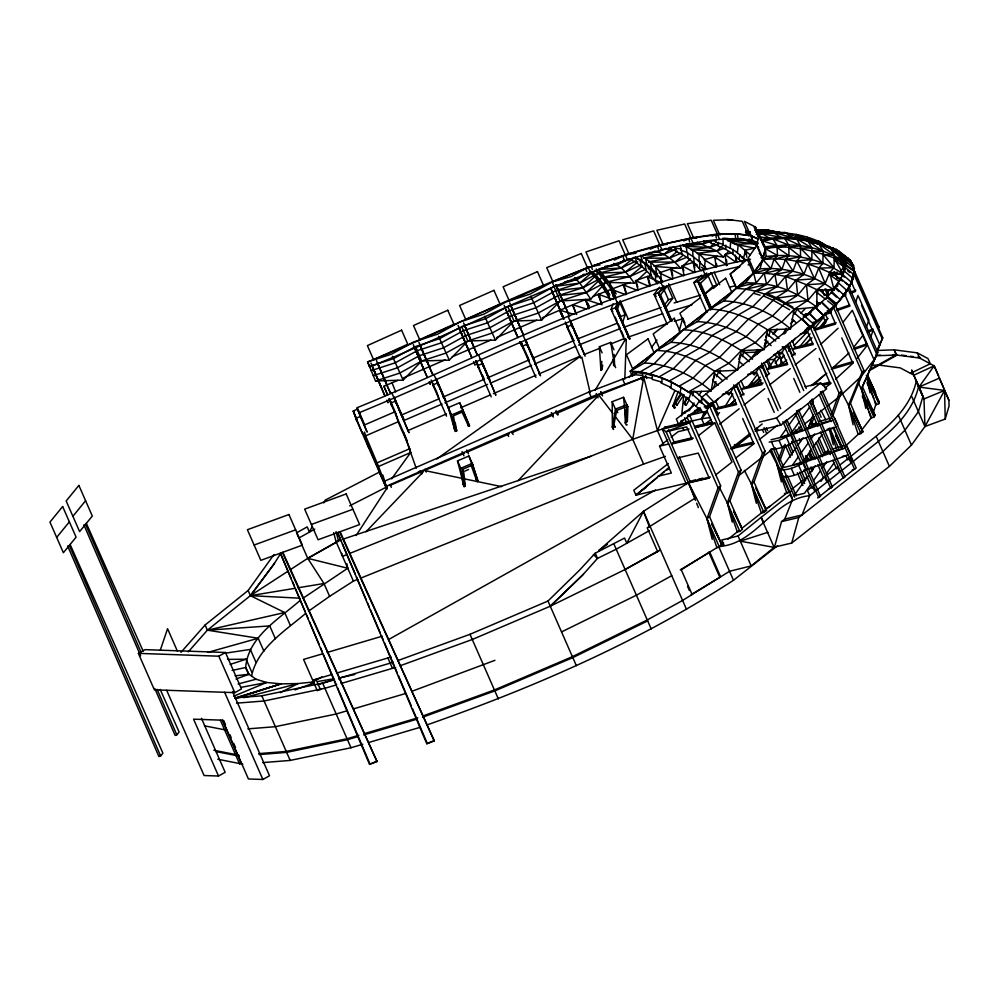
<?xml version="1.0" encoding="UTF-8"?>
<svg xmlns="http://www.w3.org/2000/svg" width="999" height="999" viewBox="0 0 999 999"><rect width="100%" height="100%" fill="white"/><g stroke="black" fill="none" stroke-linecap="round" stroke-linejoin="round"><path stroke-width="1.5" d="M638.436 371.378L632.355 376.136L630.182 371.178L736.076 288.436C757.267 288.936 776.685 298.102 794.255 309.253L816.87 307.105L816.907 289.735L825.211 283.479L829.657 272.527L833.978 267.682L834.427 255.132L830.319 247.602L804.183 239.723L784.889 232.48L773.413 232.505L756.605 234.253M627.222 424.775L626.336 425.075L625.199 422.827L625.274 409.94M853.496 268.731L853.608 265.334L853.158 268.743L853.271 265.484L844.542 258.279L844.18 265.697M718.119 245.317L718.081 246.104L725.661 249.226L725.798 245.13M722.764 244.181L722.739 244.98L730.306 248.089L730.544 241.258L722.964 238.149L723.139 244.293L715.559 242.195L715.521 240.909M624.812 379.121L626.298 339.31M625.199 422.827L626.086 422.527L626.798 404.732L623.538 397.315L612.175 401.685L612.412 427.16L613.523 429.408M627.335 421.803L627.872 408.466M837.537 286.413L837.686 283.354L841.046 278.858L849.924 286.326L846.44 290.996M300.025 600.536C279.021 618.905 247.952 636.962 245.667 667.532L248.801 674.662M251.523 676.223C257.23 648.051 285.127 630.931 305.669 613.398M840.334 256.481L840.484 253.671L838.948 251.111L838.785 253.921M835.863 252.035L836.013 249.226L846.79 258.529L844.592 256.793M841.857 264.435L842.344 256.056L841.358 253.259L850.062 260.352L851.098 263.137L850.399 260.202L851.423 263.112M841.92 264.623L842.394 256.243L841.383 253.459L850.424 260.402L851.485 263.299M843.318 274.613L843.493 271.503L845.241 267.582L854.257 274.825L852.447 278.896M843.243 265.634L843.218 255.644L851.935 262.799L852.422 265.809L852.272 262.65L852.734 265.796M844.192 270.704L845.554 264.26L854.595 271.428L853.346 275.274M844.505 267.395L845.316 261.151L854.033 268.406L853.633 270.717L854.382 268.269L853.695 271.89M840.783 263.237L841.358 253.259M842.694 263.998L843.218 255.644M844.979 266.671L845.316 261.151M845.216 269.742L845.554 264.26M844.105 265.21L844.542 258.279M844.143 265.459L844.43 261.551L846.615 263.349M725.299 249.076L732.766 253.684L733.154 249.3M729.944 247.939L737.412 252.56L738.211 244.68L745.379 250.786L743.518 258.104M681.131 420.529L680.806 423.601L672.052 426.211M681.618 415.921L683.878 394.418M601.835 361.351L600.874 370.017L602.035 369.63L602.634 365.11M749.725 240.334L749.625 241.134L757.904 243.881M692.719 256.406L699.088 261.313L699.038 253.671L705.306 260.027L704.457 267.058M699.35 268.606L700.187 261.563M661.326 381.918L661.188 383.017L670.941 387.437L671.59 382.167C659.602 375.899 646.091 373.151 632.679 372.227L633.141 374.538L642.732 375.449L642.27 373.127M842.706 265.434L843.656 258.679M612.175 401.685L615.421 409.091L612.412 427.16L613.536 429.408M613.91 424.837L615.022 427.085L613.91 424.837L613.573 426.773L612.412 427.16L613.91 424.837L616.683 410.452L625.299 407.08M665.396 456.368L643.593 464.085L632.729 439.335L643.706 377.372M829.657 272.527L843.256 274.051C824.337 260.864 800.486 254.882 777.484 255.557L774.088 259.066L770.966 268.506L760.077 268.743L753.696 273.102L736.076 288.436L723.788 300.949L709.602 309.128L697.314 321.628L683.129 329.807L670.841 342.32L656.655 350.499L644.367 362.999L630.182 371.178C651.373 371.678 670.791 380.831 688.361 391.983L711.101 390.959L714.834 371.303L729.02 363.124L741.308 350.624L755.494 342.445L767.781 329.932L781.967 321.753L794.255 309.253L807.966 300.287L816.907 289.735L834.202 290.209L829.657 272.527C808.815 262.799 786.013 256.83 762.886 259.653L754.432 271.728L748.276 257.68L756.73 245.604L762.886 259.653L770.966 268.506C793.493 269.156 816.258 276.573 834.202 290.209M683.129 329.807C704.32 330.307 723.738 339.473 741.308 350.624L737.574 370.267C718.955 354.495 695.529 343.331 670.841 342.32M741.308 350.624L764.048 349.588L767.781 329.932C750.212 318.781 730.793 309.628 709.602 309.128M767.781 329.932L790.521 328.896L794.255 309.253M840.946 263.049L842.344 256.056M840.983 263.237L842.394 256.243M825.599 320.916L825.149 323.052L822.277 326.698M670.454 387.212L670.317 387.874L679.919 393.156L681.193 387.45L671.59 382.167M760.077 268.743L765.459 248.676L765.359 246.815L762.125 241.795M738.873 259.228L739.984 254.845M762 241.895L765.459 248.676L762.899 258.554L756.73 244.505L759.29 234.628L765.459 248.676L766.071 256.456L745.754 282.754L736.076 288.436C763.798 276.011 794.305 290.697 816.87 307.105M679.22 331.044L682.742 318.032M423.601 715.734L494.418 689.947L572.402 656.668L647.252 619.954L682.592 600.436L729.545 571.278L751.173 565.921L774.462 547.127L781.53 521.615L784.764 519.08L802.022 514.972L809.689 495.654L814.884 491.583L812.612 486.388L807.417 490.459L809.689 495.654C772.901 499.413 756.305 544.467 718.681 546.528L733.491 580.269C638.636 641.982 534.053 687.324 427.547 724.725M791.72 543.031L798.8 517.519L882.879 451.523L904.944 430.232L918.418 411.688L922.901 396.491L916.233 380.881L923.988 398.963L924.937 426.536L911.463 445.079L889.397 466.371L791.72 543.031L774.462 547.127M852.159 460.589L850.449 456.693C875.673 435.676 908.566 415.559 916.27 381.393M911.8 396.603L924.937 426.536L945.216 419.043L949.05 406.044L948.925 400.312L944.579 390.409L923.988 398.963L911.625 369.98L918.556 386.588C910.838 420.741 877.959 440.859 852.721 461.875M686.65 397.227L684.889 403.034L686.201 405.219L688.461 401.161M882.317 339.036L882.729 337.724L854.195 272.727L853.795 274.038L882.317 339.036L876.797 351.598M866.832 376.81L875.761 404.882L878.808 403.683L879.22 402.372L867.394 375.437M679.445 392.907L688.698 399.413L690.871 393.019L708.141 408.366L704.632 413.911L687.362 398.564M692.407 395.691L693.943 390.909M713.011 380.419L715.184 374.026L722.739 380.744M716.72 376.698L718.518 371.491L727.147 379.158M738.81 359.24L740.609 354.046L749.238 361.713M742.145 356.705L743.943 351.511L752.572 359.178M765.671 337.362L766.433 334.977M768.618 336.026L770.416 330.819L779.045 338.499M794.917 314.273L796.715 309.066L813.985 324.413L812.574 326.636M613.036 303.796L611.151 309.415L624.837 340.584M617.507 302.048L615.621 307.68L629.295 338.848M629.994 338.848L617.27 309.877L619.767 302.422L625.174 314.747L622.677 322.202M160.227 650.386L167.557 628.708L177.497 651.348M855.581 302.31L858.029 295.354M866.445 327.06L868.893 320.105L858.641 296.728M870.791 336.95L873.238 329.995M880.069 343.993L874.862 358.766L860.913 376.723L838.898 397.065M871.603 417.245L861.563 430.244M872.964 413.374L876.148 403.633M780.331 364.485L781.355 361.601L778.883 353.958L782.704 364.011M689.672 415.347L720.641 485.801L718.069 487.799L706.967 518.706L712.237 539.36M709.54 516.695L721.99 545.054L719.405 547.065L716.895 547.652L706.967 518.706L709.54 516.695L720.641 485.801M706.455 406.493L712.512 405.07L741.046 470.054L738.473 472.065L727.359 502.972L732.267 522.14M729.932 500.961L742.382 529.308L739.809 531.318L737.299 531.905L727.359 502.972L729.932 500.961L741.046 470.054M733.566 386.9L736.588 386.188L765.122 451.186L762.549 453.196L751.435 484.09L756.343 503.271M754.02 482.08L766.458 510.439L763.885 512.45L761.375 513.036L751.435 484.09L754.02 482.08L765.122 451.186M778.883 458.491L783.428 445.854M779.944 460.689L785.501 445.242M808.079 428.608L813.124 414.573M811.663 423.801L814.197 416.77M831.543 414.235L839.123 393.169L841.695 391.158L813.161 326.161L807.342 327.684M832.604 416.433L841.695 391.158M678.221 391.358L673.001 405.794L674.313 407.979L675.336 407.742L674.025 405.557L681.855 393.544M816.907 293.793L818.643 289.51L836.987 303.958L835.339 306.381M704.607 425.649L701.585 418.768L703.796 413.037M713.199 388.698L715.971 381.543M719.292 372.952L720.391 370.092M784.764 519.08L792.432 499.75L790.159 494.567L761.325 517.195L763.598 522.377M829.482 275.624L830.906 272.452L840.459 279.27L838.948 281.443M862.025 372.265L833.503 307.28L835.401 305.444L863.923 370.442L862.025 372.265L848.538 405.219L853.096 424.687M850.436 403.384L862.874 431.743L860.976 433.566L858.203 434.39L848.538 405.219L850.436 403.384L863.923 370.442M349.662 553.471L632.729 439.335L657.442 430.581L674.849 390.671M876.598 353.971L848.076 288.973L849.237 287.387L877.771 352.372L861.475 388.736L865.808 408.466M862.649 387.137L875.087 415.497L873.925 417.082L870.966 418.106L861.475 388.736L877.771 352.372M465.059 484.403L464.023 482.117L463.074 484.278L464.11 486.563L465.322 486.113L463.648 471.615L462.624 469.33L471.253 465.596L472.215 463.411L468.956 455.994L457.517 460.864L464.123 486.563L465.072 484.39L464.023 482.117L462.624 469.33M876.585 351.685L882.729 337.724M456.718 430.881L455.369 427.072L456.406 429.383L455.507 431.356L454.495 429.033L448.251 407.592L459.677 402.709L462.937 410.127L462.05 412.1L453.434 415.834L455.369 427.072L454.495 429.033L455.507 431.356L456.718 430.881L455.169 422.365M312.2 526.535L309.465 532.092L307.18 526.898L296.553 532.854L298.838 538.036L314.747 529.133M323.813 502.909L325.187 500.137L379.395 472.09M691.146 480.931L643.481 511.338L626.823 543.256L624.55 538.061L595.217 553.196L579.358 570.342L547.976 601.036L469.992 634.303L397.652 660.651M783.241 333.654L786.113 328.246M685.439 405.394L684.115 403.209L687.075 397.714M924.937 426.536L944.579 390.409L918.943 387.063L934.177 365.834L919.604 358.054L895.941 354.945L870.154 369.405M850.986 282.717L853.358 278.446L850.736 282.68L853.034 278.571L844.38 271.129L842.095 275.249L844.255 277.11M687.899 397.627L684.115 403.209M280.02 553.783L282.854 552.285L377.035 761.575L369.53 764.322L280.357 553.209L291.321 578.983M337.275 533.204L340.11 531.705L434.303 740.983L426.798 743.731L337.612 532.617L341.271 541.208M369.53 764.322L377.372 760.988M426.798 743.731L433.379 740.858M595.054 390.384L625.561 339.098M725.561 405.731L732.791 393.918M756.917 354.52L759.327 350.574M273.951 554.595L248.127 590.484L205.12 624.987L180.956 652.372M280.644 553.496L273.639 564.622L250.399 595.666L207.392 630.169L188.274 651.86M696.003 406.243L699.512 400.686M700.037 402.597L702.135 399.263M766.82 333.778L775.711 341.034M732.454 389.373L728.945 394.917L725.711 392.045M793.119 312.025L810.651 326.948L807.142 332.492L804.982 330.582M757.879 369.38L754.37 374.937L751.123 372.053M681.043 393.169L673.001 405.794L674.325 407.979M683.304 419.73L680.806 423.601L686.75 422.215M689.11 410.689L694.093 402.947M699.075 395.204L701.573 391.333M602.235 367.919L600.874 370.017L599.4 346.715L610.739 342.395L613.998 349.825M356.081 535.551L387.4 487.462M674.025 405.557L673.001 405.794L675.499 403.259L676.81 405.444L683.166 395.729M848.988 286.75L851.922 282.28L848.763 286.713L851.585 282.405L842.981 274.887L840.159 279.208L842.307 281.081M836.675 261.438L840.696 255.432M826.173 299.151L827.821 296.74M830.369 312.337L834.477 306.281L827.597 300.861M773.676 354.633L781.056 358.916L783.691 355.045M788.086 348.614L789.847 346.041M792.482 342.17L795.117 338.311M817.095 306.119L818.855 303.546M834.565 258.978L834.927 258.454L854.457 271.403M843.094 267.233L844.692 264.935M840.846 271.228L844.03 266.621L834.277 260.152M756.892 384.727L760.414 379.682M768.331 368.319L774.5 359.49L777.21 365.671M834.315 287.824L838.86 281.306L829.307 274.488M843.868 294.643L848.413 288.137M848.501 288.261L850.012 286.089L845.241 282.68M786.288 428.783L780.057 437.574L789.36 434.315M788.973 425.012L796.99 413.686M798.775 411.176L800.549 408.666M791.558 432.617L799.425 421.528M802.047 417.819L809.914 406.73M811.663 404.258L813.411 401.798L812.187 399.013M781.742 467.969L802.809 462.899L805.868 469.855C799.2 474.088 791.171 477.172 783.191 476.885L780.132 469.93L796.003 447.852M797.789 445.342L803.134 437.799M798.513 456.63L792.282 465.434L801.585 462.175M800.299 454.12L808.328 442.794M811.001 439.023L814.56 434.003M803.783 460.477L811.65 449.375M813.398 446.903L822.14 434.577M807.342 476.96L793.968 495.816L804.507 493.281L810.751 484.478M810.014 473.189L815.359 465.646M822.489 455.581L824.275 453.071L828.358 450.524M813.423 480.706L820.554 470.654M822.327 468.131L826.785 461.85M820.928 481.381L823.601 477.609M826.285 473.838L834.302 462.525M391.62 478.846L410.664 452.522C407.33 438.761 398.439 426.898 395.691 412.912M748.476 386.713L757.417 374.425M761.875 368.281L763.661 365.834M766.345 362.15L768.131 359.69L774.5 359.49M827.409 318.669L825.586 314.51L826.747 312.912L831.043 311.426M629.27 377.472L632.042 373.738M651.435 347.527L656.98 340.047M274.475 563.299L250.399 595.666L284.69 612.537L290.322 625.386M659.477 287.237L654.083 294.405L667.132 324.151M663.798 285.764L658.403 292.919L654.083 294.405L656.243 296.403M672.065 321.129L660.564 294.93L667.369 285.901L672.777 298.226L665.983 307.255M664.21 305.357L668.456 299.712L672.777 298.226M819.967 302.535L806.106 316.221M825.474 295.267L830.069 289.211M820.816 327.697L828.046 318.394M842.931 322.39L852.322 310.302L866.907 343.544M853.795 347.14L863.186 335.052M857.204 358.241L867.532 344.955L873.463 358.454M619.767 302.422L615.621 307.68L611.151 309.415L612.799 311.613M775.187 363.037L780.007 357.005M765.034 343.619L766.945 341.233M772.702 334.053L776.535 329.283M764.073 346.041L767.931 341.258M773.713 334.091L777.559 329.32M799.275 347.19L810.102 333.866M814.048 329.021L823.888 316.92M72.89 516.296L85.589 500.724M56.668 537.425L69.368 521.84M154.783 688.461L175.125 735.401L176.823 734.839L179.121 732.03L160.19 689.435M67.657 545.978L158.903 756.53L160.602 755.968L162.899 753.146L70.117 544.48M804.982 345.392L810.676 338.424M819.205 327.972L825.836 319.842M691.196 421.178L701.585 418.768L707.442 411.625M715.234 402.098L718.169 398.526M750.336 359.24L757.155 350.911M843.343 295.417L847.377 290.572L843.181 295.354L847.065 290.672L838.561 283.029L834.677 287.7L838.923 291.521M663.91 243.918L659.815 244.967C557.817 271.303 464.947 323.114 367.582 361.938L375.537 380.981L399.563 373.151L421.678 360.989L445.704 353.159L467.819 340.996L491.845 333.167L513.973 321.004L537.986 313.174L560.114 301.011L590.784 299.151L605.706 282.305L629.745 276.598L645.242 269.505M807.804 314.585L814.048 307.642M839.722 300.037L844.305 295.005L839.572 299.95L843.98 295.105L835.551 287.375L831.156 292.22L836.413 297.053M518.144 480.656L597.777 396.291M365.959 531.818L423.439 471.615M697.477 253.671L723.288 256.968L728.333 251.673M375.537 380.981L403.146 380.119L421.678 360.989L449.288 360.127L467.819 340.996L495.442 340.135L513.973 321.004L541.583 320.142L560.114 301.011L586.425 292.495L605.706 282.305L634.328 283.179L646.678 271.566M729.857 405.169L735.227 399.625M747.027 387.45L752.397 381.905M773.863 359.752L777.085 356.431M781.056 358.916L784.277 355.594M788.586 351.186L790.733 348.976M793.955 345.666L806.855 332.417M812.237 326.898L822.989 315.859M835.489 304.72L840.683 299.625L835.451 304.72L827.11 296.915L832.017 291.92L840.371 299.725M745.754 282.754L756.093 283.042L753.696 273.102L770.966 268.506L764.223 273.227L756.093 283.042L745.666 289.348L733.378 301.848L719.193 310.027L706.905 322.54L692.719 330.719L680.431 343.219L666.246 351.398L653.958 363.911L639.772 372.078M756.268 234.428L761.95 233.416L784.652 238.286L788.723 245.03L788.998 255.744L785.401 259.54L781.98 269.318L774.887 274.388L766.583 284.365L755.419 291.258L743.131 303.771L728.945 311.95L716.658 324.45L702.472 332.63L690.184 345.142L675.998 353.321L663.711 365.821L649.525 374.001M767.894 233.242L773.413 232.505L796.365 238.586L800.449 245.554L800.524 256.768L796.715 260.864L793.019 270.979L785.589 276.373L777.097 286.513L765.234 293.981L752.946 306.493L738.761 314.66L726.473 327.173L712.287 335.352L699.999 347.852L685.814 356.031L673.526 368.544L659.328 376.723M760.863 239.673C776.348 237.025 792.669 236.001 807.841 240.821L811.925 247.977L811.825 259.665L807.829 264.023L803.87 274.425L796.141 280.12L787.499 290.409L774.974 298.401L762.699 310.901L748.501 319.081L736.226 331.593L722.027 339.772L709.752 352.272L695.554 360.452L683.266 372.964L669.08 381.143M736.051 370.342L714.834 371.303L702.547 383.816L688.361 391.983M764.735 247.902L755.144 226.486L761.313 240.534C780.494 237.025 800.611 237.25 819.055 244.068L823.139 251.411L822.864 263.524L818.705 268.119L814.51 278.808L806.493 284.777L797.689 295.204L784.577 303.684L772.289 316.183L758.104 324.363L745.816 336.875L731.63 345.055L719.342 357.555L705.157 365.734L692.869 378.246L678.683 386.413M790.484 323.639L793.618 320.467M800.923 313.062L805.094 308.841M655.269 266.496L680.619 268.331L690.471 258.778M583.428 574.163L550.262 606.218L472.265 639.497L400.012 665.809M810.963 312.662L805.219 314.36L803.321 316.183L809.065 314.485M835.276 304.907L829.857 310.065L821.59 302.173L815.584 307.567L823.75 315.547L829.957 310.165L835.576 304.82L827.01 297.015L821.59 302.173L829.657 310.252M706.88 312.325L693.818 282.58L701.573 275.225M706.718 272.989L697.864 281.393L693.818 282.58M712.025 309.44L700.524 283.241L711.4 272.914L716.807 285.239L713.548 288.336M705.157 293.656L712.762 286.426L716.807 285.239M648.913 269.443L651.161 267.332M713.935 243.544L709.802 247.415L690.971 249.55M722.289 245.929L716.845 250.999L697.439 253.296M803.059 346.079L812.025 337.787M820.466 344.518L838.086 328.234M813.773 384.877L824.999 374.513M848.95 352.984L831.33 369.268L852.696 362.937L841.72 337.924M835.676 379.158L853.296 362.887M845.166 446.366L858.89 433.678M749.138 387.35L760.264 377.222M751.385 385.914L759.302 378.771M704.183 406.943L709.415 405.669L810.089 327.048L829.957 310.165L827.022 311.026M686.538 609.427L643.481 511.338L598.563 550.736L607.404 544.33M649.375 526.723L695.641 497.839M590.771 273.501L579.807 283.092L555.694 290.684L533.578 302.847L509.552 310.677L487.437 322.839L463.411 330.669L441.296 342.832L417.27 350.661L395.142 362.824L371.128 370.654M706.093 241.308L702.846 244.143L683.204 246.266M667.057 469.88L669.367 467.882M668.319 463.524L633.791 490.209L635.963 495.154L669.318 467.27M682.854 255.432L675.087 262.088L653.808 265.996M677.422 251.211L669.33 258.129L648.676 261.825M817.182 321.154L823.538 315.746L815.459 307.68L809.078 313.099L817.145 321.166L823.825 315.659M642.544 265.959L629.745 276.598L602.01 277.585L583.054 287.65L557.842 295.704L535.714 307.867L511.7 315.696L489.572 327.859L465.559 335.689L443.431 347.852L419.405 355.681L397.29 367.844L373.264 375.674M637.724 261.913L625.374 272.153L602.01 277.585L586.425 292.495L557.842 295.704L553.946 286.551L576.873 279.458L589.934 272.465M687.374 482.904L635.963 495.154L657.305 477.534M662.037 473.613L664.41 471.653M666.783 469.692L669.155 467.744M812.986 322.402L817.194 321.291L810.102 326.898L802.097 318.743L701.535 397.427L701.56 403.221M724.075 545.192L721.79 540.009L738.036 535.976L761.001 517.445L774.138 547.39L740.309 541.171L767.944 532.28M670.928 248.639L663.686 254.458L643.756 257.929M759.502 422.065L776.498 417.969L820.679 383.004L826.673 388.798L780.831 425.087L756.792 430.881L756.743 428.171M830.718 488.199L832.379 486.888L798.75 410.289L797.102 411.6L830.718 488.199L828.396 488.761M854.557 469.33L856.205 468.019L822.589 391.421L820.941 392.732L854.557 469.33L852.234 469.892M703.683 425.162L711.001 419.418M717.095 414.635L719.542 412.712M728.084 406.019L735.401 400.262M740.284 396.441L743.943 393.569M753.708 385.901L761.038 380.157M765.921 376.323L769.58 373.451M780.556 364.835L786.663 360.04M791.545 356.218L795.204 353.334M698.463 435.664L714.76 422.877L731.98 462.1L715.684 474.887M719.642 424.1L739.148 408.791M744.018 404.97L764.747 388.698M769.617 384.877L790.346 368.619M795.216 364.785L815.946 348.526M730.506 448.851L750.012 433.541M754.882 429.72L762.2 423.976M810.963 385.714L826.81 373.276M731.905 449.6L750.611 434.915M755.219 431.306L757.941 429.17M736.063 457.792L754.357 443.444M759.228 439.622L777.509 425.262M825.062 387.962L831.156 383.166M738.923 475.512L773.064 448.726M792.569 433.416L801.098 426.723M804.757 423.851L812.075 418.119M816.945 414.285L825.486 407.592M827.921 405.681L837.674 398.027M721.003 544.705L723.576 542.682M727.996 539.223L738.586 530.906M741.945 528.271L788.673 491.595M792.157 488.861L802.297 480.906M804.407 479.245L808.191 476.286M814.285 485.077L824.637 476.948L826.922 482.13L816.558 490.259M826.31 475.624L837.374 466.945L839.647 472.14L828.596 480.819M840.271 464.685L848.775 458.004L851.048 463.199L841.333 470.829M817.657 497.889L829.707 488.424M830.843 487.537L853.82 469.505M733.491 580.269L777.584 545.679M632.767 258.903L621.116 267.994L601.473 272.477M667.369 285.901L658.403 292.919L670.841 321.253M657.742 476.286L671.353 473.051L659.565 446.203L667.694 439.847M671.178 437.125L678.134 431.68L689.06 429.008M784.178 333.916L785.901 332.58M718.069 487.799L689.535 422.814L662.262 429.22L666.096 431.73L689.535 422.814L692.12 420.804L664.847 427.21L662.262 429.22L686.513 484.465M780.619 408.591L762.012 366.208L756.68 369.268M806.293 388.549L787.687 346.166L785.102 348.176L803.708 390.559M813.161 326.161L810.589 328.172L805.069 330.269M731.256 389.248L736.588 386.188M712.512 405.07L707.18 408.129M812.799 343.256L795.129 347.402L792.557 349.413L813.174 344.568L807.754 332.242L800.399 333.978M691.745 437.887L674.075 442.045L671.503 444.056L692.12 439.21L686.713 426.885L666.096 431.73L695.129 498.151M736.226 403.284L718.556 407.43L715.983 409.44L736.6 404.595L731.181 392.27L722.352 394.343M763.124 382.954L743.98 387.45L741.408 389.46L762.025 384.615L756.605 372.29L747.776 374.363M787.312 363.249L769.642 367.407L767.07 369.418L787.687 364.573L782.279 352.247L774.912 353.971M784.402 493.618L789.31 492.457L791.033 491.121M739.959 266.446L730.319 273.926L736.538 288.087M635.963 495.154L645.829 487.537M694.305 405.169L676.311 419.056L678.483 424.013L698.875 408.266M700.461 297.602L679.932 313.224L686.101 327.285L706.63 311.663M584.078 274.151L576.873 279.458L564.91 281.805M322.814 653.746L303.571 659.427L317.232 690.559L321.216 689.06M417.757 472.589L420.304 470.766M436.8 458.978L580.207 356.468M302.847 598.339L347.764 568.244L346.915 563.836M308.491 611.188L329.608 596.353L353.396 581.106L357.729 579.358M624.475 259.89L617.095 264.785L599.55 268.694M662.025 249.213L658.179 251.76L646.316 253.758M317.232 690.559L318.718 689.585M338.836 679.145L341.358 677.484L354.845 674.475M288.199 571.066L250.399 595.666L248.127 590.484M290.809 569.368L307.742 558.329L336.863 541.795M711.4 272.914L697.864 281.393L710.301 309.727M769.168 442.12L779.02 440.422L790.584 435.04L793.643 442.008C786.975 446.241 778.945 449.325 770.966 449.038M816.133 422.664L812.05 425.224L818.069 423.763M780.132 469.93C788.111 470.217 796.141 467.132 802.809 462.899M680.307 569.855L709.752 552.072L720.616 576.823L691.171 594.605M717.407 547.327L681.268 569.767L692.132 594.517M831.031 273.601L833.653 272.128M336.85 542.032L307.742 558.329L323.976 583.503L329.608 596.353M138.374 653.371L145.017 649.65L225.462 652.484L241.471 688.935L234.827 692.657L154.37 689.834L138.374 653.371L218.818 656.206L225.462 652.484M868.805 370.929L897.277 354.995L876.335 355.781M311.001 683.004L321.89 676.897M388.611 639.535L655.456 490.047M649.288 530.669L616.208 549.213L597.489 558.391L582.255 575.486L550.262 606.218L625.112 569.505L660.439 549.987M166.658 690.259L204.083 775.524L218.531 776.023L225.162 772.314L201.461 718.293M625.112 569.505L658.191 550.973M218.531 776.023L193.569 719.18L222.627 720.192L248.426 778.97L262.874 779.482L269.518 775.761L232.505 691.433M765.883 508.566L769.967 506.281M649.999 526.186L647.177 527.747L657.629 551.548M671.728 575.686L636.388 595.204L561.538 631.917M600.074 264.872L588.136 267.282L571.016 276.611L552.16 281.968L530.032 294.131L506.018 301.96L483.891 314.123L459.865 321.953L437.749 334.116L413.723 341.945L391.608 354.108L367.582 361.938L369.755 366.895C467.12 328.059 559.989 276.261 661.987 249.912C687.849 243.768 714.123 238.049 740.858 238.699M414.21 347.24L393.394 358.678L369.368 366.521M460.352 327.247L439.535 338.686L415.522 346.528L421.678 360.989M605.706 282.305L598.451 273.164L579.807 283.092L553.946 286.551L531.818 298.701L507.804 306.543L485.676 318.693L461.663 326.536L467.819 340.996M644.18 558.903L646.89 557.417M653.671 553.708L657.729 551.473M280.407 692.632L298.077 683.566L313.998 681.892M349.638 505.844L386.875 486.863M647.677 620.903L572.827 657.617L494.83 690.896L422.577 717.207M614.335 260.077L625.237 254.807L628.983 253.958M910.489 373.339L930.294 363.761L928.009 358.579L917.319 352.872L894.355 349.85L896.627 355.032M832.604 275.437L836.663 273.476M835.089 275.424L839.148 273.476M629.295 259.066L617.095 264.785L604.795 266.371M841.508 254.408L832.554 247.577L841.633 254.882M635.189 261.463L621.116 267.994L598.214 269.468M640.384 265.235L625.374 272.153L601.435 273.052M938.523 375.736L934.177 365.834L913.898 375.162L900.261 367.882L878.046 364.972M648.064 268.219L650.873 266.92M650.324 249.151L659.815 244.967L693.656 237.325M750.474 259.278C611.725 285.814 486.538 354.932 356.83 407.817L359.003 412.774C484.503 361.263 605.756 295.816 739.173 266.633M635.252 374.313L588.973 392.008L384.003 481.418L386.176 486.363L591.146 396.953L645.941 376.286M918.943 387.063L939.372 378.122L943.718 388.024M384.34 480.094L386.176 486.363L378.534 466.471L410.664 452.522M831.618 274.513L837.199 272.078M828.483 293.868L827.272 291.084L830.057 289.872M387.55 395.254L383.903 386.251L397.777 380.382M403.496 377.897L445.03 359.902M452.197 356.805L490.859 340.047M496.59 337.575L536.688 320.192M542.42 317.707L559.602 310.264L562.037 315.659M355.482 416.62L356.905 420.841L353.271 410.976L357.742 409.041L360.252 416.496L355.781 418.444L386.875 489.26M364.061 425.137L395.304 411.638M442.082 404.033L403.696 420.616L401.773 414.91L438.848 398.888M443.131 397.04L484.478 379.17M487.337 377.947L528.683 360.077M532.966 358.216L574.325 340.347M378.534 466.471L365.646 435.851L398.039 421.815M444.93 402.797L487.574 384.365M490.422 383.141L531.643 365.322M534.49 364.098L575.711 346.278M408.042 430.519L446.428 413.923M460.639 407.779L490.497 394.88M493.344 393.656L535.988 375.224M538.836 374.001L580.057 356.181M377.435 462.699L409.827 448.676M389.647 485.564L421.715 471.703M464.523 453.209L424.5 470.504L501.635 486.638M466.658 452.297L509.303 433.866M511.675 432.829L553.371 414.822M556.218 413.598L597.439 395.779M464.885 471.078L468.581 469.48M494.98 660.314L412.737 690.983M455.694 428.571L454.495 429.033L451.498 414.997L462.937 410.127L469.505 425.924L468.593 426.273L462.05 412.1M666.221 248.351L658.179 251.76L649.325 252.622M464.023 482.117L464.273 483.828L463.074 484.278L460.764 468.269L472.215 463.411L478.096 481.231L477.185 481.58L476.148 479.295L471.253 465.596M676.223 249.188L663.686 254.458L643.606 255.07M681.443 253.084L669.33 258.129L643.731 258.192M233.654 696.241L266.708 682.467L280.856 683.878L298.077 683.566L243.856 697.677M686.213 257.492L675.087 262.088L648.751 262.088M576.223 313.836L572.764 304.782L585.339 299.575L588.836 308.641M346.865 554.607L342.532 556.343L341.758 553.396M360.614 578.184L643.593 464.085M592.582 296.666L598.176 294.418L599.587 297.028M578.608 338.549L617.469 323.139M578.583 345.092L620.554 328.446M584.378 354.42L600.299 348.102M610.426 344.093L624.899 338.349M600.287 394.593L642.282 377.959M683.678 240.871L690.846 238.049L720.217 233.566M838.323 278.946L841.208 277.822M843.318 295.042L846.116 293.956M850.286 292.32L855.868 290.135M841.533 296.903L845.703 295.267M851.285 293.082L855.469 291.446L851.26 281.855M867.357 331.206L872.939 329.021M868.356 331.968L872.527 330.332L861.55 305.319M625.174 314.747L620.716 316.496L617.107 308.279M469.505 425.924L468.469 423.613L467.569 423.963L468.593 426.273M615.421 409.091L626.798 404.732L627.934 406.98L626.798 404.732M476.148 479.295L477.047 478.946L478.096 481.231M623.688 284.578L611.226 289.323L614.148 298.589M687.874 415.459L701.66 410.227M819.879 421.253L830.968 418.069M832.105 449.1L843.193 445.916M710.064 241.471L702.846 244.143L686.101 243.918M236.064 679.02L248.988 674.238L256.031 679.233L266.708 682.467L240.784 687.412M626.186 294.243L623.426 284.915L630.307 282.38M718.081 244.393L709.802 247.415L684.677 246.328M254.121 545.029L295.654 529.832M311.376 524.45L352.909 509.253M723.975 248.414L716.845 250.999L691.046 249.787M294.88 689.884L313.936 683.016M638.086 290.085L635.514 280.682L647.777 276.311L650.012 284.365M792.132 433.341L802.284 429.795M805.182 428.771L818.231 424.2M792.057 434.528L833.116 420.142M795.117 441.496L836.175 427.11M804.357 461.201L815.958 457.13M818.868 456.118L830.456 452.06M804.282 462.375L845.341 447.989M807.342 469.343L848.401 454.957M627.572 319.205L661.126 307.505M623.451 327.372L662.674 313.686M627.797 337.275L667.02 323.589M836.762 309.453L849.637 304.995M825.586 314.51L831.305 312.525M837.025 310.552L849.899 306.094L844.492 293.768M853.833 348.339L866.707 343.881M854.095 349.425L866.97 344.98L855.993 319.967M649.85 286.114L647.439 276.661L651.485 275.262M654.183 274.338L656.88 273.401M628.284 254.295L592.12 266.009L585.951 251.96L619.068 240.759L627.409 259.752M712.1 236.064L717.407 234.278L737.162 233.791L719.505 234.353L713.336 220.304L732.517 219.693M333.691 532.629L336.014 541.495L340.459 540.009M343.419 539.023L590.621 456.318M230.107 664.435L246.104 659.215L251.748 672.065M235.689 698.576L280.856 683.878L235.489 697.864M672.864 278.796L670.791 269.218L676.698 267.332M234.765 698.413L280.856 683.878M684.065 275.449L682.155 265.821L693.756 262.25M756.643 242.794L753.795 243.644L727.722 240.846L745.566 240.359L749.687 239.098M317.582 684.715L333.928 679.745M644.093 378.858L657.442 430.581L663.286 428.833M674.138 302.959L700.461 295.142M667.032 312.237L691.845 304.882M674.3 321.278L683.054 318.681M824.512 313.411L830.219 311.725L835.639 324.051L814.235 330.369M836.101 322.652L814.709 328.958L812.911 324.85M831.78 367.844L853.171 361.526M860.102 432.567L862.874 431.743L853.408 412.3M327.247 652.434L382.005 636.263M312.687 680.182L332.068 674.45M336.476 673.151L391.121 657.017M235.851 697.851L261.813 695.804L322.627 683.104L334.428 679.62M338.848 678.309L393.394 662.2M336.7 684.802L324.912 688.286L264.086 700.986L236.601 703.159M341.121 683.503L395.666 667.394M346.516 710.938L336.188 713.998L275.374 726.685L247.877 728.87M353.883 708.766L405.482 693.531M358.853 735.264L347.053 738.748L286.238 751.435L258.741 753.621M364.747 733.516L417.819 717.844M357.792 736.65L347.477 739.697L286.651 752.384L259.166 754.57M363.686 734.902L416.758 719.23M262.7 762.612L290.185 760.426L350.999 747.739L362.799 744.255M368.693 742.507L420.292 727.272M664.397 244.38L628.895 253.833L622.727 239.785L653.646 230.919L661.987 249.912M765.459 248.676C791.42 240.21 821.141 247.19 843.818 261.201C818.643 252.51 792.519 243.219 765.459 248.676L777.484 255.557L776.985 245.379L772.926 238.861L757.866 236.538M762.886 259.653L777.484 255.557L766.071 256.456M207.879 652.372L258.229 638.249L263.873 651.111M716.183 266.745L714.76 256.98L717.469 256.256M238.124 683.978L256.031 679.233M726.51 265.709L725.049 254.508L732.617 252.622M807.354 327.722L810.089 327.048L802.209 318.806L808.953 313.211L816.907 321.366M711.325 402.797L713.96 402.147L706.081 393.918M805.094 386.763L820.679 383.004M820.266 391.983L822.589 391.421M796.428 410.851L798.75 410.289M822.589 422.677L830.107 420.866M771.028 439.76L790.584 435.04M827.147 429.283L834.664 427.472M824.275 453.071L830.294 451.623M834.814 450.537L842.332 448.726M842.382 456.406L846.902 455.319M745.666 289.348L766.583 284.365L764.223 273.227L753.696 273.102M694.667 427.659L714.76 422.877M659.565 446.203L668.643 444.031M673.176 442.957L693.269 438.174M690.247 481.843L710.339 477.06M709.053 477.747L690.396 482.18L679.27 456.843M781.53 521.615L798.8 517.519M746.278 233.329L750.399 232.355M729.495 287.163L735.389 285.776M806.043 329.245L810.589 328.172L839.123 393.169M783.141 347.24L787.687 346.166M758.99 366.92L762.012 366.208M756.405 368.931L759.44 368.219L778.046 410.601M688.274 410.764L685.239 411.476L682.667 413.486L685.701 412.774M697.364 408.628L700.399 407.917M694.792 410.639L700.848 409.215M705.394 408.141L709.939 407.08L738.473 472.065M821.028 384.215L829.869 382.13M687.961 415.646L707.105 411.138L712.512 423.464L694.842 427.622M822.876 385.177L830.244 383.454L819.255 358.441M694.48 426.311L712.15 422.152M677.597 457.929L698.214 453.084L709.19 478.096L688.573 482.942L695.491 500.349M753.296 442.157L735.626 446.316L733.054 448.326L753.671 443.481L742.682 418.469M692.619 480.581L695.566 479.895M698.513 479.195L702.921 478.159M783.216 233.366L767.931 230.07L762.524 231.318L766.708 231.169M284.69 612.537L207.392 630.169L205.12 624.987M693.83 237.812L663.049 244.33L656.88 230.282L684.677 224.001L693.019 243.007M774.887 232.43L777.709 231.793M755.419 291.258L777.097 286.513L774.887 274.388L764.223 273.227L781.98 269.318L774.088 259.066L788.998 255.744L777.022 247.49L788.723 245.03L772.926 238.861L781.143 237.512L773.413 232.505C794.804 232.58 817.482 237.337 834.615 251.236L832.379 249.862M745.104 254.533L744.692 250.299L754.632 248.152M232.118 670.416L245.667 667.532L248.988 674.238L235.102 675.836M590.309 272.228L588.136 267.282L592.582 266.396M748.326 235.801L751.111 235.264M318.344 681.43L333.691 678.796M805.219 314.36L809.702 313.611M294.855 588.324L250.399 595.666L299.762 598.176M297.914 587.812L323.976 583.503M765.234 293.981L787.499 290.409L785.589 276.373L774.887 274.388L793.019 270.979L785.401 259.54L800.524 256.768L788.686 247.39L800.449 245.554L784.652 238.286L792.781 237.65L784.889 232.48M761.013 257.68L764.023 257.218M748.139 264.91L751.148 264.448M225.749 653.121L250.324 649.412L255.956 662.262M720.429 234.216L693.556 237.762L687.387 223.714L711.238 220.23L719.58 239.223M625.237 254.807L635.913 253.247M765.933 240.235L770.291 239.61M784.577 303.684L807.966 300.287L806.493 284.777L785.589 276.373L803.87 274.425L796.715 260.864L811.825 259.665L800.349 248.139L811.925 247.977L796.365 238.586L804.183 239.723L796.153 234.415L815.334 242.807L807.155 237.375L830.044 248.401M701.585 418.768L710.351 417.507M774.974 298.401L797.689 295.204L796.141 280.12L814.51 278.808L807.829 264.023L822.864 263.524L811.775 250.786L823.139 251.411L807.841 240.821L826.535 246.204L818.231 240.647M765.359 246.815L776.985 245.379L761.313 240.534L769.517 238.274L761.95 233.416L764.997 233.429L756.193 232.455M755.294 230.657L767.931 230.07M755.993 231.706L770.029 230.944L782.554 233.466M555.694 290.684L583.054 287.65L598.451 273.164L595.978 270.542M745.754 231.206L748.488 230.919M664.847 427.21L669.43 426.773M756.68 234.328L765.109 233.554M588.136 267.282L590.109 267.095M761.725 233.966L764.585 233.741M770.316 233.279L784.665 233.029M659.815 244.967L667.407 244.38M226.723 730.207L204.408 725.811M217.77 759.24L242.844 764.185M669.218 247.402L674.962 247.09M665.496 248.863L669.854 248.626M773.201 239.186C792.719 236.788 812.274 240.796 830.219 248.489L830.594 247.927L840.384 254.133M743.206 352.672L759.252 352.01L758.166 349.538M877.359 350.474L894.08 349.837L896.365 355.032M875.961 355.332L880.519 355.157M892.681 354.707L897.252 354.533M871.652 365.309L879.395 365.01M731.555 242.557L735.389 244.268L753.795 243.644L758.641 247.49M766.52 233.429L755.319 230.22L766.27 230.007L782.342 233.167M760.139 230.906L768.693 231.293M765.059 231.256L767.806 231.206M227.572 659.39L246.104 659.215M690.846 238.049L696.703 238.149M708.628 240.771L716.058 240.921M711.4 242.058L703.983 241.895L703.82 240.747M745.978 234.078L750.624 234.266M633.316 257.542L637.424 257.767M627.884 259.44L631.98 259.665M723.788 300.949C748.476 301.96 771.902 313.124 790.521 328.896M697.314 321.628C722.002 322.652 745.429 333.803 764.048 349.588M656.655 350.499C677.846 350.986 697.265 360.152 714.834 371.303M644.367 362.999C669.055 364.011 692.482 375.174 711.101 390.959M636.475 372.003L645.866 372.889M745.866 231.481L750.286 231.893M724.637 238.199L745.566 240.359L753.795 243.644M735.127 233.741L750.586 235.439L758.628 239.261M735.764 238.524L752.759 240.397L758.116 242.932M727.422 219.518L742.307 221.316L748.476 235.364L735.077 233.754M901.61 355.107L905.968 355.669M910.314 356.243L913.223 356.618M917.582 357.18L920.491 357.567M755.319 230.22L777.771 233.291L766.27 230.007L781.318 233.416M717.407 234.278L720.441 234.728M654.333 251.161C664.71 253.159 673.888 260.414 680.619 268.331M258.229 638.249L207.392 630.169L269.742 625.911L275.387 638.761M788.885 233.754L791.707 234.241M238.886 755.182L213.823 750.249M239.31 756.143L215.697 751.51M647.352 374.225L654.145 375.562M735.389 244.268L755.019 248.202M741.383 238.574L750.162 240.422M347.764 568.244L307.742 558.329L299.425 539.398M795.928 234.965L804.183 237.188M782.704 233.329L777.06 231.768L782.941 233.441M754.532 293.619L760.139 295.18M745.754 231.731L749.837 232.904M573.901 314.335L559.927 310.227L563.573 319.205L559.615 310.264M572.764 304.782L586.575 309.066M834.764 251.161L830.319 247.602L819.055 244.068L834.427 255.132L822.939 254.408L833.978 267.682L818.705 268.119L825.211 283.479L806.493 284.777L816.907 289.735M697.327 242.332L716.845 250.999L723.288 256.968M600.599 304.408L585.601 299.475L588.886 308.604M613.074 299.425L598.426 294.318L601.985 304.832M806.93 237.924L813.623 240.322M594.742 270.442L600.124 274.063L598.513 269.505L601.798 273.002L609.178 282.617L611.013 289.123L607.055 283.354M589.16 272.652L591.533 273.514L590.671 271.179M740.147 238.361L745.566 240.359M612.662 289.847L625.624 294.643M682.529 244.992L692.607 249.912L698.975 254.208M623.426 284.915L637.562 290.472M613.598 263.399C622.527 267.12 628.883 275.474 634.328 283.179M635.514 280.682L649.362 286.476M824.075 245.08L827.759 246.628M647.439 276.661L654.22 279.67M656.93 280.881L661.001 282.692M767.682 293.806L777.434 298.226L792.919 307.242M764.347 296.341L774.1 300.749L789.585 309.777M672.452 279.108L659.215 272.839L671.191 268.843L672.802 275.649M758.553 239.435L750.586 235.439L753.046 237.013M670.791 269.218L683.678 275.736M730.544 241.258L738.061 245.242M682.155 265.821L694.692 272.59M819.292 289.211L823.076 291.346M831.717 248.014L828.571 246.204L830.718 247.939M697.302 264.96L693.281 262.637L695.029 272.315M701.31 267.27L705.319 269.593M651.348 268.319L656.543 273.626L655.581 266.795L650.461 262.088L640.684 255.257L641.97 259.952L637.624 258.866L637.312 257.754M645.916 270.23L651.111 275.524L650.149 268.694L645.029 263.998L635.252 257.168L636.538 261.85L632.192 260.776L631.88 259.665M715.808 266.895L704.158 259.69L715.296 256.581L715.746 259.353M820.416 242.695L827.721 247.315M844.055 256.456L850.174 260.327M832.13 250.012L843.144 256.98M767.794 329.745L770.142 331.243M741.32 350.437L743.668 351.935M681.193 387.45L690.609 393.444M714.76 256.98L727.26 265.259M839.247 273.526L842.919 275.949M700.524 283.241L697.864 281.393L710.764 309.777M725.049 254.508L735.888 262.213M741.982 257.592L745.441 260.24M741.445 256.918L746.053 260.464M816.133 291.833L825.311 299.051M816.608 301.498L820.042 304.208M574.575 277.61L579.807 283.092L590.784 299.151M838.948 251.111L847.639 258.167L849.212 260.702L847.976 258.017L849.575 260.677M841.345 254.158L836.013 249.226M840.484 253.671L842.656 255.432M845.604 258.716L847.789 260.489M744.692 250.299L750.224 254.87M847.614 270.704L849.787 272.527M736.35 251.998L745.566 259.852M731.705 253.122L740.921 260.976M792.032 319.068L796.353 322.902M782.192 346.778L784.352 348.701L780.843 354.245L777.609 351.373M764.66 339.86L771.128 345.617M739.26 361.513L743.581 365.347M733.628 384.915L735.788 386.838M712.762 380.532L718.156 385.327M695.292 391.446L711.475 405.831M759.265 253.284L762.437 256.106M660.564 294.93L658.403 292.919L671.178 321.341M593.418 554.57L597.489 558.391L595.217 553.196M830.319 247.602L843.818 261.201M822.627 303.209L825.736 306.356M698.201 260.714L706.555 269.181M693.081 262.25L701.435 270.717M701.535 397.427L709.415 405.669M601.46 285.577L605.419 291.333L603.583 284.827L599.787 279.633L592.931 271.716L594.542 276.273L591.483 273.489M847.164 258.479L844.679 256.231L846.752 258.541M655.819 272.964L662.874 281.855M657.18 277.073L650.149 268.694M650.386 274.862L657.442 283.753M598.838 395.167L612.961 413.574M615.784 417.245L632.729 439.335M617.27 309.877L615.621 307.68L629.545 338.998M776.498 417.969L780.831 425.087M616.196 293.893L609.178 282.617M610.476 288.386L616.171 297.789M609.889 294.93L603.583 284.827M604.882 290.597L610.589 300M675.499 403.259L676.798 405.444M834.165 258.341L843.256 274.051M599.912 296.903L598.426 294.318L610.963 289.41L614.098 298.614M587.012 302.085L589.135 306.006M858.578 383.291L873.925 417.082M842.082 392.907L848.538 405.219L860.976 433.566M541.583 320.142L530.831 296.303M495.442 340.135L484.69 316.296M449.288 360.127L438.549 336.288M403.146 380.119L392.407 356.281M820.941 410.302L825.886 419.942M795.454 430.307L796.865 433.054L795.591 430.132M769.792 450.349L776.86 464.11L789.31 492.457M744.367 470.342L751.435 484.09L763.885 512.45M719.58 487.837L727.359 502.972L739.809 531.318M688.573 482.942L706.967 518.706L719.405 547.065M586.688 302.222L588.698 306.181M867.719 377.135L875.698 393.381L867.619 374.95M871.59 387.1L879.22 402.372L870.354 384.415M616.683 410.452L617.807 412.699M869.567 404.358L875.087 415.497L867.607 400.262M867.844 377.222L875.336 392.382M854.644 414.972L862.874 431.743M615.671 367.644L614.56 365.359L610.739 342.395M835.551 434.977L841.67 447.602L835.664 435.077M734.49 444.505L735.851 447.315M757.617 492.207L766.458 510.439L758.416 493.706M733.541 511.076L742.382 529.308L733.666 511.188M711.775 524.013L721.99 545.054L714.61 529.72M755.744 488.136L757.08 490.921M711.925 524.138L713.274 526.935M562.474 315.559L559.927 310.227L572.502 304.882L576.173 313.873M711.101 309.315L697.864 281.393L711.076 309.478M573.139 339.285L565.297 322.003M521.478 343.069L523.376 348.701L521.003 342.57M476.785 362.437L478.683 368.069L475.874 360.689M437.137 393.057L431.156 379.995M390.372 401.386L391.795 405.619L389.41 399.475M364.56 424.575L357.742 409.041L366.795 431.231M761.887 241.758L764.16 246.678M671.365 320.929L658.403 292.919L671.378 321.079M464.273 483.828L465.322 486.113M383.903 386.251L386.963 392.994M339.785 532.292L434.303 740.983M282.53 552.872L377.035 761.575M629.582 338.599L615.621 307.68L629.62 338.748M473.239 465.696L472.215 463.411L477.047 478.946L468.956 455.994M918.556 386.588L921.965 394.205M568.518 314.073L556.518 286.376M560.364 310.776L562.949 316.533M520.966 329.408L523.551 335.177L510.564 305.07L513.498 311.888L512.512 309.478M525.761 340.347L526.798 342.657L525.711 340.159M515.397 331.868L517.969 337.625L514.735 330.145M519.667 341.658L521.216 345.117L520.142 342.62M474.825 349.4L477.41 355.169L464.423 325.062L467.357 331.88L465.297 326.873M469.255 351.86L471.828 357.617L458.841 327.51L461.788 334.34L460.801 331.93M473.526 361.65L475.074 365.11L473.988 362.612M430.107 368.706L432.679 374.475L419.705 344.368L422.639 351.186L421.653 348.776M424.538 371.166L427.11 376.923L414.123 346.815L417.07 353.646L416.084 351.236M429.32 382.105L430.357 384.415L429.27 381.918M387.737 387.075L390.309 392.832L377.322 362.724L380.269 369.543L378.821 366.096M382.167 389.523L384.74 395.292M386.95 400.462L387.987 402.772L386.9 400.274M562.912 301.124L565.621 307.405L558.279 290.509M551.91 290.846L552.897 293.244L550.948 288.823L560.052 309.865L557.579 304.108M513.436 311.713L515.684 316.97M515.596 316.77L518.044 322.465L513.311 311.601M517.944 322.215L520.654 328.509L518.181 322.752M510.027 319.218L512.475 324.925M512.375 324.675L515.072 330.956L504.17 305.357M467.17 331.593L474.513 348.501L472.04 342.744M461.713 334.166L463.973 339.423L461.588 334.053M463.736 339.073L468.931 350.949L466.458 345.204M422.44 350.899L429.795 367.807L427.322 362.05M419.018 358.379L424.213 370.254L421.74 364.51M380.07 369.268L387.412 386.163L384.94 380.419M373.701 369.593L374.7 372.003L371.753 365.172L381.843 388.611L379.37 382.867M86.339 523.351L143.144 651.111M555.931 284.703L558.478 290.796L556.031 285.102M505.981 309.927L507.929 314.348L506.943 311.938M377.485 466.421L381.905 477.759M917.319 352.872L919.604 358.054M850.336 261.538L879.232 327.522L878.87 326.523M873.838 331.356L879.757 344.855M898.313 415.134L911.463 445.079M837.062 277.997L834.465 271.666M831.53 289.235L832.617 291.708M866.37 375.337L878.808 403.683M825.973 288.998L827.771 293.107M866.957 382.779L873.775 398.339M875.024 401.161L876.26 403.996M824.962 288.948L827.372 294.418M821.852 289.872L824.337 295.529M862.237 396.178L864.722 401.835M865.958 404.657L867.819 408.903M869.068 411.738L870.928 415.971M876.26 436.438L889.397 466.371M816.52 301.511L818.393 305.769M822.739 315.684L825.848 322.764M758.641 237.287L753.708 226.049L744.417 221.391L752.759 240.397M834.727 418.181L837.786 425.149M846.952 446.041L850.012 452.997M819.242 394.717L831.068 421.665M833.553 427.335L842.894 448.613M846.016 455.706L847.876 459.965M833.079 427.722L841.795 447.577M792.12 340.559L795.129 347.402M829.882 428.321L838.598 448.164M789.547 342.57L794.992 354.957M787.674 344.493L792.644 355.831M812.487 402.684L816.208 411.151M807.979 403.621L817.944 426.323M820.429 431.993L830.394 454.682M832.891 460.364L836.625 468.868M793.78 378.446L799.874 392.332M741.445 260.639L742.532 263.124M811.45 420.779L813.311 425.025M818.918 437.799L825.773 453.396M810.414 423.501L811.663 426.336M817.881 440.522L824.113 454.707M781.355 361.601L782.442 364.073M808.715 425.474L809.964 428.321M816.195 442.495L822.414 456.68M795.404 413.586L802.871 430.606M805.981 437.687L815.321 458.966M817.819 464.647L823.413 477.41M798.95 426.848L800.811 431.106M809.527 450.961L813.273 459.465M809.465 451.985L812.574 459.065M768.131 359.69L770.841 365.859M808.503 453.683L810.988 459.365M766.645 360.552L769.642 367.407M799.325 438.648L800.574 441.483M806.805 455.669L808.666 459.915M811.787 467.008L813.024 469.855M764.06 362.562L768.893 373.576M757.23 349.5L758.316 351.985M761.563 363.087L767.157 375.836M782.891 421.566L789.123 435.751M791.608 441.433L801.573 464.123M804.058 469.792L812.15 488.236M714.11 271.978L719.692 284.69M789.485 443.893L793.218 452.41M801.935 472.265L805.669 480.769M786.5 437.599L789.56 444.555M798.725 465.447L801.785 472.402M768.106 398.489L774.213 412.375M787.824 445.204L792.182 455.132M799.65 472.152L804.632 483.504M784.877 444.343L790.484 457.117M797.339 472.714L802.934 485.477M707.954 275.474L712.762 286.426M779.02 440.422L782.08 447.39M791.245 468.269L794.305 475.237M702.884 269.618L705.057 274.563M766.383 427.772L767.632 430.606M775.099 447.627L783.815 467.482M787.549 475.999L796.278 495.854M771.665 442.195L774.725 449.163M783.89 470.042L786.95 477.01M764.11 427.659L766.595 433.341M773.451 448.938L782.167 468.793M785.276 475.886L794.617 497.165M740.971 380.594L743.98 387.45M762.412 429.645L763.661 432.48M771.128 449.5L792.294 497.727M738.398 382.605L743.843 395.005M736.525 384.54L741.495 395.879M734.015 388.199L762.549 453.196M668.631 283.816L676.698 302.185M683.291 319.268L684.914 322.977M715.546 400.587L718.556 407.43M660.726 282.005L662.899 286.963M663.648 288.761L668.456 299.712M712.974 402.597L718.418 414.997M710.476 403.109L711.725 405.944M687.087 417.357L688.898 421.466M738.036 535.976L751.173 565.921M684.54 417.732L687.025 423.401M682.617 427.722L683.828 430.469M620.167 300.662L628.221 319.018M615.097 297.802L617.27 302.759M645.466 375.674L646.703 378.509M668.668 429.72L674.075 442.045M615.209 317.095L617.007 321.203M618.219 323.938L620.042 328.097M621.266 330.881L623.701 336.426M640.996 377.41L642.245 380.244M657.442 430.581L663.473 444.33M708.791 552.172L719.655 576.923M622.477 378.771L624.65 383.716M599.4 346.715L602.097 352.884M687.549 586.363L689.36 590.484M570.167 320.392L578.858 340.172M585.127 356.193L570.666 321.803L577.984 339.76M568.019 316.346L570.192 321.303M584.552 354.795L569.767 320.055M600.899 392.033L602.147 394.892M600.674 391.608L602.534 395.854M552.16 281.968L554.333 286.925M580.656 358.129L566.97 326.973L571.44 325.025L572.564 327.435L570.666 321.803M596.191 393.544L598.064 397.802M588.973 392.008L591.146 396.953M509.752 302.897L510.964 305.794M525.462 339.722L534.765 360.914M540.409 375.512L525.961 341.121L533.266 359.091M523.301 335.676L540.521 375.711M556.181 411.363L557.43 414.21M555.956 410.926L557.817 415.172M613.923 544.018L651.211 628.945M520.979 341.658L525.087 351.286M525.324 351.548L529.045 360.027M535.939 377.46L522.252 346.291L526.735 344.355L527.859 346.765L525.961 341.121M551.485 412.874L553.346 417.12M480.756 359.091L490.059 380.282M495.716 394.892L481.256 360.489L488.561 378.459M478.596 355.045L480.769 360.002M495.816 395.092L480.357 358.753M511.875 431.718L513.124 434.553M463.611 322.889L464.81 325.786M476.286 361.039L484.09 380.407M482.48 375.162L483.728 377.984M491.233 396.828L477.559 365.671L482.03 363.723L483.154 366.133L481.256 360.489M507.405 433.653L508.653 436.488M458.029 325.349L459.24 328.246M547.976 601.036L576.348 665.659M436.039 378.396L445.954 400.999M450.986 414.198L436.538 379.807L443.843 397.764M433.878 374.35L451.498 414.997M466.758 450.037L468.406 453.858M418.893 342.195L420.092 345.092M446.516 416.133L432.842 384.977L437.312 383.029L438.436 385.439L436.538 379.807M462.062 451.548L463.923 455.794M413.311 344.655L414.523 347.552M457.517 460.864L460.764 468.269M393.868 396.64L403.796 419.243M408.816 432.43L394.368 398.039L401.673 416.009M401.773 414.91L404.195 420.417M391.708 392.595L408.928 432.629M424.987 469.255L426.236 472.09M376.511 360.552L378.833 366.133M389.398 398.576L395.304 412.3M407.192 440.696L390.671 403.209L395.142 401.261L396.266 403.671L394.368 398.039M420.517 471.203L421.753 474.038M370.941 363.012L372.152 365.909M469.992 634.303L498.364 698.938M360.252 416.496L367.145 432.18M390.097 484.49L391.346 487.325M362.562 432.167L376.873 465.034M387.887 657.966L392.445 668.343M336.014 541.495L353.396 581.106M322.627 683.104L350.999 747.739M315.909 679.233L320.467 689.61M261.813 695.804L290.185 760.426M218.818 656.206L234.827 692.657M224.613 692.295L262.874 779.482M223.639 720.441L225.524 724.725M229.907 734.715L231.156 737.574M233.666 743.293L235.552 747.577M222.34 720.217L241.533 763.96M220.429 720.329L239.635 764.073M551.46 412.699L552.709 415.547M455.369 427.072L456.381 429.383M379.383 472.052L386.226 487.687M565.272 306.593L569.605 316.571M564.023 319.031L552.709 292.969M516.483 334.365L507.729 314.061M384.865 395.766L374.5 371.715M85.577 524.288L141.071 652.322M157.093 689.31L176.823 734.839M83.879 524.85L140.609 655.744M69.356 545.417L160.602 755.968M560.876 296.353L563.011 301.361M557.842 295.704L560.114 301.011M555.294 298.801L557.442 303.821M513.973 321.004L507.804 306.543M469.755 337.437L471.903 342.457M464.185 339.897L466.333 344.917M425.037 356.743L427.185 361.763M419.468 359.203L421.615 364.223M382.667 375.1L384.815 380.119M377.085 377.56L379.233 382.58M342.482 544.08L355.269 574.15M356.493 577.01L366.233 599.924M367.445 602.797L369.28 607.092M370.492 609.952L380.232 632.866M381.456 635.739L383.279 640.034M384.503 642.894L394.243 665.809M395.454 668.681L397.29 672.976M398.501 675.836L411.288 705.906M412.512 708.778L427.122 743.144M292.532 581.843L294.368 586.138M295.579 589.01L305.319 611.925M306.543 614.785L308.366 619.08M309.59 621.952L319.33 644.867M320.542 647.727L322.377 652.022M323.589 654.882L336.376 684.964M337.6 687.824L369.867 763.736M934.177 365.834L948.925 400.312M558.903 291.733L560.651 295.879M553.321 294.193L555.082 298.326M508.354 315.284L510.114 319.43M467.782 332.829L469.542 336.963M423.064 352.135L424.825 356.268M380.694 370.492L382.455 374.625M375.124 372.952L376.873 377.085M556.793 411.551L557.954 414.31M459.677 402.709L468.469 423.613M392.045 382.867L395.691 391.87M819.417 412.962L821.153 417.307M696.64 503.246L698.363 507.592M550.836 288.236L551.46 289.835M511.438 306.88L512.062 308.466M459.715 329.32L460.352 330.919M420.567 346.178L421.203 347.764M414.997 348.626L415.634 350.224M372.627 366.995L373.251 368.581M591.47 267.12L592.395 269.505M585.889 269.343L586.813 271.728M643.481 511.338L649.512 527.072M835.189 272.69L837.125 277.922M596.266 268.968L597.127 271.303M566.021 323.738L568.094 329.383M520.779 341.658L523.376 348.701M476.086 361.026L478.683 368.069M431.88 381.743L433.966 387.387M389.185 398.564L391.795 405.619M356.905 420.841L353.271 410.976L362.312 433.179M826.897 290.097L827.272 291.084M598.176 294.418L601.485 303.546M475.724 477.472L477.185 481.58M403.571 432.455L416.233 468.281M829.507 428.409L836.463 448.663M806.505 455.644L807.991 459.99M810.476 467.22L811.975 471.565M786.8 493.056L776.86 464.11L781.393 481.818M623.051 256.718L623.863 259.141M571.603 336.064L573.501 341.708M527.372 356.805L528.796 361.026M437.475 394.068L438.898 398.301M395.779 413.711L397.202 417.944M366.508 441.408L368.406 447.053M601.798 273.002L603.596 278.609L599.937 273.938M596.216 275.212L598.014 280.819L594.343 276.161M624.113 285.901L626.635 293.856M605.369 277.422L607.23 283.579L603.433 278.434M599.787 279.633L601.635 285.789L597.852 280.644M636.201 281.681L637.787 287.025M382.867 475.074L383.966 478.846M364.535 432.092L365.646 435.851M657.767 246.703L658.478 249.163M336.051 531.58L338.661 541.57M661.313 279.233L662.012 281.943M829.145 428.496L833.291 444.717M805.544 455.869L807.055 461.775M688.998 239.598L689.622 242.083M660.177 276.91L661.45 282.355M581.83 357.043L590.109 392.52M613.336 289.186L614.747 295.442M607.754 291.396L609.165 297.652M683.191 268.182L683.778 270.916M715.858 235.602L716.395 238.099M452.522 417.307L455.507 431.356M866.67 376.798L870.067 392.869M645.479 258.192L646.715 264.011L641.907 261.089L641.658 259.865M640.047 260.102L641.271 265.921L636.475 262.987L636.226 261.775M680.269 245.205L680.993 248.788L675.049 248.239L674.824 247.103M675.149 246.741L675.873 250.324L669.942 249.775L669.705 248.639M694.305 265.01L694.854 267.757M737.462 234.852L737.936 237.362M650.461 262.088L651.585 268.519L646.478 263.873M645.029 263.998L646.153 270.417L641.046 265.771M576.598 314.498L576.311 312.812M716.42 263.524L716.882 266.308M705.294 266.633L705.744 269.418M735.114 234.765L735.514 237.275M726.435 259.678L726.847 262.475M751.635 236.863L751.985 239.36M462.637 476.373L463.061 479.283M463.686 483.653L464.11 486.563M736.151 256.706L736.787 262.325M735.364 255.095L736.163 262.113M652.022 375.037L652.409 378.409L642.657 376.498L642.532 375.424M746.253 252.909L746.728 257.13M686.276 246.466L686.95 252.46L680.706 250L680.569 248.751M681.33 249.5L681.83 253.996L675.586 251.536L675.449 250.287M623.538 397.315L626.086 422.527M613.211 359.565L613.673 365.659L614.56 365.359L614.16 354.483M844.355 267.957L844.555 270.866M692.607 249.912L693.019 256.568L686.65 252.335M687.574 252.784L687.911 258.104L681.53 253.883M661.837 377.759L662.025 382.118L652.21 379.395L652.172 378.359M661.113 279.633L660.851 272.952L655.581 266.795M655.419 274.85L655.681 281.531M718.406 242.345L718.481 245.417L710.901 243.319L710.863 242.045M944.579 390.409L945.216 419.043M693.88 257.168L693.98 262.849L687.599 257.942M854.257 271.566L853.096 275.249L854.257 271.566M853.92 274.95L852.172 278.871L853.92 274.95M849.6 286.438L846.24 290.934L849.6 286.438M78.871 485.414L66.171 500.986L79.62 531.605L92.308 516.033L78.871 485.414M62.637 506.53L49.95 522.115L63.387 552.734L76.086 537.15L62.637 506.53M747.24 259.34L730.194 274.101L736.363 288.149L753.408 273.401L747.24 259.34M786.862 419.705L785.214 421.016L818.83 497.602L820.491 496.291L786.862 419.705M811.338 400.337L809.677 401.648L843.306 478.234L844.954 476.923L811.338 400.337M725.636 278.259L705.007 293.906L711.176 307.954L731.805 292.307L725.636 278.259M674.25 318.231L653.196 333.978L659.352 348.027L680.419 332.28L674.25 318.231M648.014 338.873L626.485 354.707L632.642 368.756L654.183 352.922L648.014 338.873M401.598 330.194L367.382 345.592L373.539 359.64L407.767 344.243L401.598 330.194M447.777 310.264L413.486 325.537L419.642 339.585L453.946 324.313L447.777 310.264M493.956 290.347L459.59 305.469L465.759 319.53L500.124 304.395L493.956 290.347M537.462 271.641L503.109 286.8L509.265 300.849L543.631 285.689L537.462 271.641M581.243 253.509L546.715 267.645L552.884 281.693L587.412 267.557L581.243 253.509M288.936 514.522L247.402 529.72L260.839 560.339L302.372 545.142L288.936 514.522M346.191 493.943L304.658 509.14L318.094 539.76L359.628 524.562L346.191 493.943M748.313 231.481L745.529 232.168L748.313 231.481M417.495 354.583L416.995 353.471L419.243 358.728L417.495 354.583"/></g></svg>
